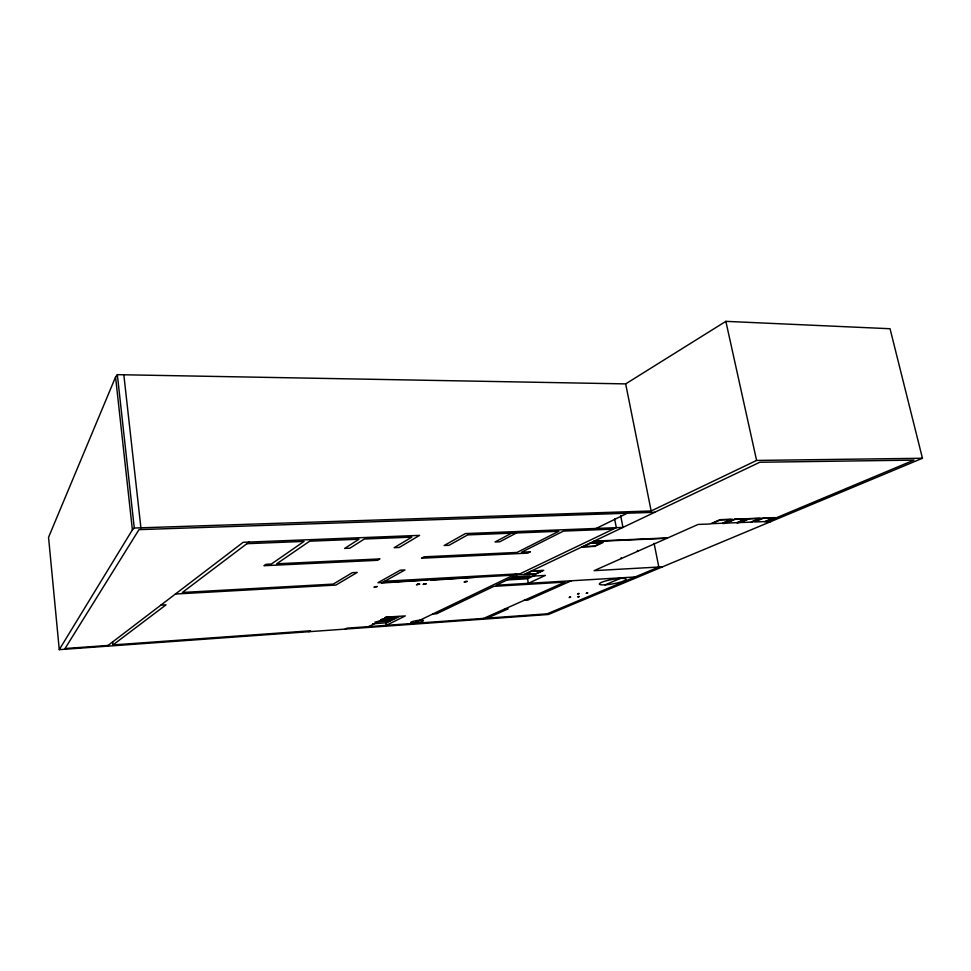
<?xml version="1.0" encoding="UTF-8"?>
<svg xmlns="http://www.w3.org/2000/svg" width="971" height="971" viewBox="0 0 971 971"><rect width="100%" height="100%" fill="white"/><g stroke="black" fill="none" stroke-linecap="round" stroke-linejoin="round"><path stroke-width="1.46" d="M115.561 377.027L48.55 537.327L59.267 649.648L548.409 614.485L922.45 458.263L890.043 328.732L725.859 321.352L625.664 383.897L117.333 374.66L115.561 377.027L132.396 529.85L59.267 649.648M132.396 529.85L134.277 528.03L651.165 510.964L756.603 460.436L922.45 458.263M107.016 646.225L243.187 542.291L419.581 535.373L399.227 547.462L394.153 547.68L411.801 537.133L364.356 539.014L349.888 548.202L344.596 548.433L358.979 539.233L309.652 541.187L276.711 563.787L379.952 558.908L377.61 560.303L263.918 565.717L265.957 564.297L271.346 564.042L304.057 541.405L246.913 543.687M112.66 641.94L112.976 644.926L166.029 604.824L160.858 605.127M249.049 542.061L182.366 592.468L333.223 584.105L352.364 572.659L357.231 572.405L335.905 585.064L175.399 594.034M308.766 631.72L310.465 630.786L112.976 644.926M511.62 533.164L495.028 541.988L499.762 541.782L516.426 532.97M427.653 579.942L381.457 583.073L404.956 569.941L400.258 570.183L377.95 582.721L513.55 575.148M432.071 579.699L430.942 580.294L475.584 577.272M345.13 629.099L346.902 628.176L483.655 618.381M368.701 626.611L387.38 617.143M596.133 528.455L627.29 513.222M411.303 624.341L516.002 573.958M523.903 574.565L759.783 462.257L913.978 460.108L766.872 521.755M529.559 576.167L525.942 577.866L509.884 578.789M507.068 579.942L527.532 578.765L535.409 575.075M481.64 619.292L565.025 582.102L493.826 586.35L436.598 613.769L432.726 614.036M571.336 580.779L527.811 600.114L524.085 600.357M605.236 584.809L620.287 578.425M108.036 645.448L65.045 648.519L138.999 529.632L654.685 512.3M377.282 621.428L391.568 620.433L394.966 618.733L380.632 619.729M374.94 621.998L390.621 620.906L386.895 622.763L372.682 623.77M385.718 617.143L405.308 615.917L386.288 625.36L385.839 622.375M504.447 609.108L508.124 608.866L487.272 618.126L547.11 613.842L658.823 567.028L654.078 543.287M384.771 617.629L399.166 616.634L395.719 618.357L381.385 619.352M635.046 576.992L496.157 585.234L517.701 574.917L536.21 573.873L543.748 570.329L531.368 571.009M513.441 577.077L528.09 576.252M512.809 577.247L545.435 575.402L528.345 583.328L527.532 578.765M384.722 581.241L520.153 573.727L616.318 527.654L614.594 518.805M662.525 566.821L594.131 570.645L666.956 538.286L593.22 541.563M581.86 546.976L594.713 546.382L603.294 542.34L590.368 542.923M594.094 541.15L667.854 537.885L698.1 524.449L710.274 523.976L720.069 519.667L732.425 519.206L722.582 523.49L724.864 523.405L734.731 519.121L746.942 518.66L737.013 522.92L739.028 522.847L748.969 518.587L761.046 518.126L751.044 522.374L763.036 518.053L774.967 517.604L764.905 521.828L770.804 521.597M613.271 529.122L563.447 531.101L521.5 552.232L530.409 551.807L527.739 553.142L421.56 558.204L423.999 556.832L517.009 552.438L558.823 531.283L467.634 534.912L449.039 545.301L444.135 545.508L465.364 533.577L622.969 527.399L620.663 515.613M725.859 321.352L756.603 460.436M625.664 383.897L651.165 510.964M637.449 550.363L637.631 551.322M621.173 557.609L621.355 558.543M123.827 374.77L140.904 527.811M117.333 374.66L134.277 528.03M375.024 586.666L373.956 587.261L377.294 586.545L375.024 586.666M417.579 584.239L416.462 584.821L419.775 584.105L417.579 584.239M424.169 583.85L423.065 584.445L426.366 583.729L424.169 583.85M465.23 581.508L464.077 582.09L467.367 581.386L465.23 581.508M531.695 571.203L525.214 574.286L535.895 573.691L542.425 570.62L531.695 571.203M590.659 543.153L583.28 546.661L594.422 546.151L601.862 542.655L590.659 543.153M720.239 519.934L711.743 523.66L722.412 523.235L730.945 519.521L720.239 519.934M734.877 519.376L726.332 523.09L736.868 522.677L745.461 518.975L734.877 519.376M749.102 518.842L740.497 522.532L750.911 522.131L759.565 518.441L749.102 518.842M570.026 597.153L569.103 597.541L570.742 597.104L570.026 597.153M578.425 593.56L577.49 593.973L579.153 593.524L578.425 593.56M578.667 596.57L577.709 596.983L579.384 596.522L578.667 596.57M587.091 593.002L586.144 593.402L587.807 592.965L587.091 593.002M763.17 518.308L754.491 521.985L764.784 521.585L773.499 517.919L763.17 518.308M411.655 622.994A6.494 1.044 -9 0 0 422.749 621.185A6.494 1.044 -9 0 0 416.68 620.578A6.494 1.044 -9 0 0 411.655 622.994M605.091 584.821A13.558 2.221 -10.3 0 0 626.004 579.469A13.558 2.221 -10.3 0 0 607.057 580.573A13.558 2.221 -10.3 0 0 605.091 584.821"/></g></svg>
